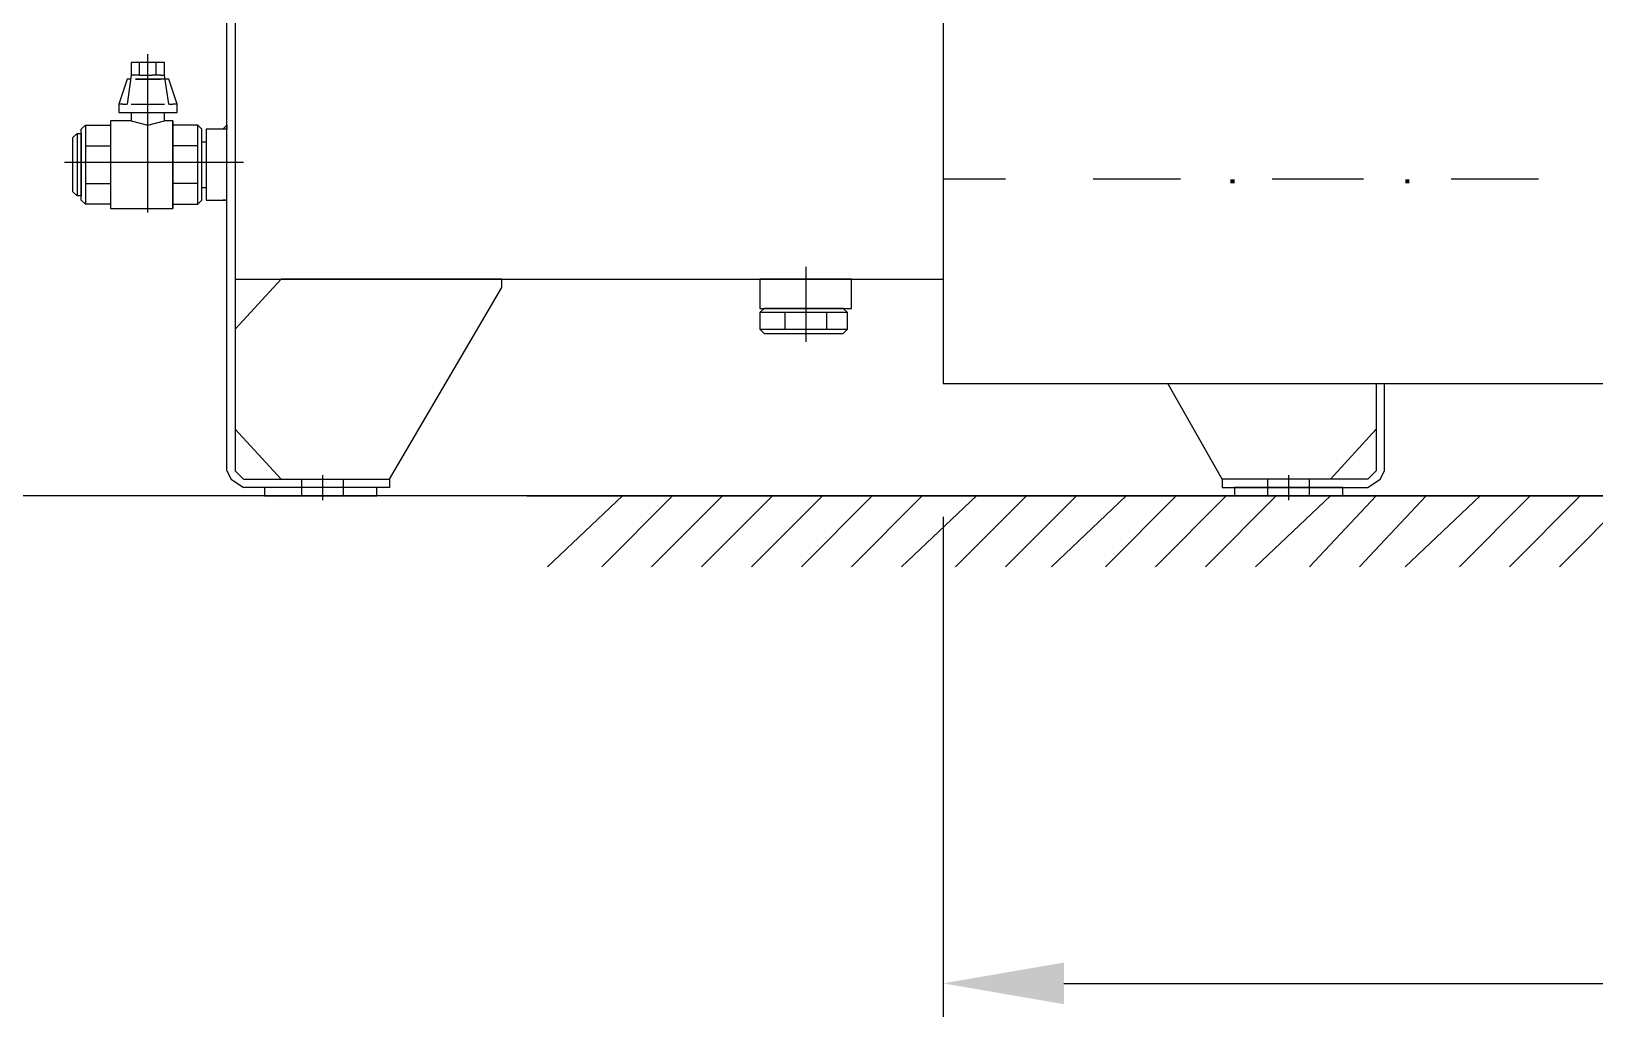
# Model space of a CAD drawing. Header units: inches. Extents: x -65 to 4788, y -4676 to 3369.
# Drawn here: x 1082 to 1680, y -745 to -368 of the extents above; entities that cross this region are included whole.
import ezdxf

# ---------------------------------------------------------------- set-up
doc = ezdxf.new("R2010")
doc.units = ezdxf.units.IN
doc.header["$MEASUREMENT"] = 0
doc.layers.get('0').update_dxf_attribs({"color": 250, "linetype": 'CONTINUOUS', "lineweight": 100})

msp = doc.modelspace()

# ---------------------------------------------------------------- hatches: boundary and pattern name
at = {"lineweight": -2}
for points in [[(1541.01, -426.38), (1542.61, -426.38), (1542.61, -424.79), (1541.01, -424.79)], [(1607.96, -426.38), (1609.55, -426.38), (1609.55, -424.79), (1607.96, -424.79)], [(1477.26, -724.44), (1477.26, -740.37), (1431.04, -732.4)]]:
    msp.add_hatch(color=0, dxfattribs=at).paths.add_polyline_path(points)

# ---------------------------------------------------------------- linework, layer by layer
at = {"color": 0, "lineweight": -2}
for points in [[(1156.89, -536.36), (1156.89, -77.33)], [(1160.08, -77.33), (1160.08, -536.36)], [(1804, -346.69), (1431.04, -346.69), (1431.04, -346.69), (1431.04, -502.89), (1804, -502.89)], [(1126.61, -437.54), (1126.61, -376.97)], [(1120.24, -380.16), (1120.24, -384.94), (1118.64, -396.1)], [(1121.83, -380.16), (1120.24, -380.16), (1120.24, -380.16)], [(1131.39, -380.16), (1121.83, -380.16)], [(1123.42, -384.94), (1123.42, -380.16)], [(1129.8, -384.94), (1129.8, -380.16)], [(1132.99, -380.16), (1132.99, -380.16), (1131.39, -380.16)], [(1134.58, -396.1), (1132.99, -384.94), (1132.99, -380.16)], [(1120.24, -386.54), (1118.64, -386.54), (1115.45, -396.1), (1115.45, -399.29), (1137.77, -399.29), (1137.77, -396.1), (1134.58, -386.54), (1132.99, -386.54)], [(1121.83, -384.94), (1120.24, -384.94)], [(1123.42, -384.94), (1121.83, -384.94)], [(1121.83, -386.54), (1131.39, -386.54)], [(1131.39, -386.54), (1121.83, -386.54)], [(1123.42, -384.94), (1128.21, -384.94)], [(1131.39, -384.94), (1128.21, -384.94)], [(1131.39, -384.94), (1132.99, -384.94)], [(1132.99, -386.54), (1131.39, -386.54)], [(1117.05, -396.1), (1115.45, -396.1)], [(1117.05, -396.1), (1118.64, -396.1), (1118.64, -396.1)], [(1120.24, -396.1), (1132.99, -396.1)], [(1120.24, -399.29), (1120.24, -402.48)], [(1132.99, -402.48), (1132.99, -399.29)], [(1134.58, -396.1), (1136.17, -396.1)], [(1137.77, -396.1), (1136.17, -396.1)], [(1112.27, -434.35), (1102.7, -434.35), (1101.11, -432.76), (1101.11, -405.66), (1102.7, -404.07), (1112.27, -404.07)], [(1102.7, -404.07), (1102.7, -412.04)], [(1120.24, -402.48), (1112.27, -402.48), (1112.27, -435.95), (1136.17, -435.95), (1136.17, -402.48), (1132.99, -402.48)], [(1112.27, -402.48), (1112.27, -404.07), (1112.27, -434.35), (1112.27, -435.95)], [(1120.24, -402.48), (1126.61, -404.07), (1132.99, -402.48)], [(1136.17, -402.48), (1136.17, -404.07), (1136.17, -434.35), (1136.17, -435.95)], [(1136.17, -434.35), (1145.74, -434.35), (1147.33, -432.76), (1147.33, -405.66), (1145.74, -404.07), (1136.17, -404.07)], [(1145.74, -434.35), (1145.74, -404.07)], [(1148.93, -432.76), (1156.89, -432.76), (1156.89, -405.66), (1148.93, -405.66), (1148.93, -432.76)], [(1156.89, -405.66), (1155.3, -405.66), (1156.89, -404.07), (1156.89, -405.66)], [(1101.11, -431.17), (1099.52, -431.17), (1097.92, -429.57), (1097.92, -408.85), (1099.52, -407.26), (1101.11, -407.26), (1101.11, -431.17)], [(1099.52, -407.26), (1099.52, -431.17)], [(1102.7, -412.04), (1102.7, -426.38)], [(1102.7, -412.04), (1112.27, -412.04)], [(1145.74, -412.04), (1136.17, -412.04)], [(1147.33, -410.45), (1148.93, -410.45)], [(1163.27, -418.42), (1094.73, -418.42)], [(1454.95, -424.79), (1431.04, -424.79)], [(1521.89, -424.79), (1488.42, -424.79)], [(1592.02, -424.79), (1556.95, -424.79)], [(1658.96, -424.79), (1625.49, -424.79)], [(1102.7, -426.38), (1102.7, -434.35)], [(1102.7, -426.38), (1112.27, -426.38)], [(1145.74, -426.38), (1136.17, -426.38)], [(1147.33, -427.98), (1148.93, -427.98)], [(1156.89, -432.76), (1155.3, -432.76), (1156.89, -432.76), (1156.89, -432.76)], [(1378.44, -458.26), (1378.44, -486.95)], [(1160.08, -463.04), (1431.04, -463.04)], [(1219.06, -539.55), (1262.09, -466.23), (1262.09, -463.04), (1177.61, -463.04), (1160.08, -482.17), (1160.08, -520.42), (1177.61, -539.55), (1219.06, -539.55)], [(1360.91, -474.2), (1395.97, -474.2), (1395.97, -463.04), (1360.91, -463.04), (1360.91, -474.2)], [(1392.79, -483.76), (1394.38, -482.17), (1394.38, -475.79), (1392.79, -474.2), (1362.5, -474.2), (1360.91, -475.79), (1360.91, -482.17), (1362.5, -483.76), (1392.79, -483.76)], [(1394.38, -475.79), (1360.91, -475.79)], [(1370.47, -475.79), (1370.47, -482.17)], [(1386.41, -475.79), (1386.41, -482.17)], [(1360.91, -482.17), (1370.47, -482.17)], [(1370.47, -482.17), (1386.41, -482.17)], [(1386.41, -482.17), (1394.38, -482.17)], [(1537.83, -539.55), (1517.11, -502.89)], [(1596.8, -502.89), (1596.8, -536.36)], [(1599.99, -536.36), (1599.99, -502.89)], [(1596.8, -520.42), (1579.27, -539.55)], [(1156.89, -536.36), (1158.49, -539.55), (1163.27, -542.74)], [(1160.08, -536.36), (1161.68, -537.95), (1163.27, -539.55)], [(1193.55, -547.52), (1193.55, -537.95)], [(1563.33, -547.52), (1563.33, -537.95)], [(1593.61, -539.55), (1595.21, -537.95), (1596.8, -536.36)], [(1593.61, -542.74), (1598.39, -539.55), (1599.99, -536.36)], [(1163.27, -539.55), (1219.06, -539.55), (1219.06, -542.74)], [(1219.06, -542.74), (1163.27, -542.74)], [(1171.24, -545.92), (1214.27, -545.92), (1214.27, -542.74), (1171.24, -542.74), (1171.24, -545.92)], [(1185.58, -545.92), (1185.58, -539.55)], [(1201.52, -545.92), (1201.52, -539.55)], [(1579.27, -539.55), (1537.83, -539.55)], [(1593.61, -539.55), (1537.83, -539.55)], [(1537.83, -539.55), (1537.83, -542.74)], [(1537.83, -542.74), (1593.61, -542.74)], [(1542.61, -545.92), (1584.05, -545.92), (1584.05, -542.74), (1542.61, -542.74), (1542.61, -545.92)], [(1555.36, -545.92), (1555.36, -539.55)], [(1571.3, -545.92), (1571.3, -539.55)], [(1365.69, -545.92), (111.32, -545.92)], [(1171.24, -545.92), (222.89, -545.92)], [(2301.28, -545.92), (398.22, -545.92)], [(1171.24, -545.92), (1172.83, -545.92)], [(1271.65, -545.92), (2439.95, -545.92), (2439.95, -643.15), (2691.78, -643.15), (2739.59, -557.08), (3013.74, -557.08), (3063.15, -643.15), (3313.38, -643.15)], [(1279.62, -573.02), (1308.31, -545.92)], [(1300.34, -573.02), (1327.44, -545.92)], [(1319.47, -573.02), (1346.56, -545.92)], [(1338.59, -573.02), (1365.69, -545.92)], [(1357.72, -573.02), (1384.82, -545.92)], [(1365.69, -545.92), (1365.69, -545.92)], [(1376.85, -573.02), (1403.94, -545.92)], [(1395.97, -573.02), (1423.07, -545.92)], [(1415.1, -573.02), (1443.79, -545.92)], [(1435.82, -573.02), (1462.91, -545.92)], [(1454.95, -573.02), (1482.04, -545.92)], [(1472.48, -573.02), (1501.17, -545.92)], [(1493.2, -573.02), (1520.29, -545.92)], [(1512.32, -573.02), (1539.42, -545.92)], [(1531.45, -573.02), (1558.55, -545.92)], [(1550.58, -573.02), (1579.27, -545.92)], [(1571.3, -573.02), (1596.8, -545.92)], [(1590.42, -573.02), (1615.93, -545.92)], [(1607.96, -573.02), (1636.65, -545.92)], [(1628.68, -573.02), (1655.77, -545.92)], [(1647.8, -573.02), (1674.9, -545.92)], [(1666.93, -573.02), (1694.02, -545.92)], [(1431.04, -553.89), (1431.04, -745.16)], [(1431.04, -553.89), (1431.04, -553.89)], [(1477.26, -732.4), (2832.04, -732.4)]]:
    msp.add_lwpolyline(points, dxfattribs=at)

doc.saveas('drawing.dxf')
